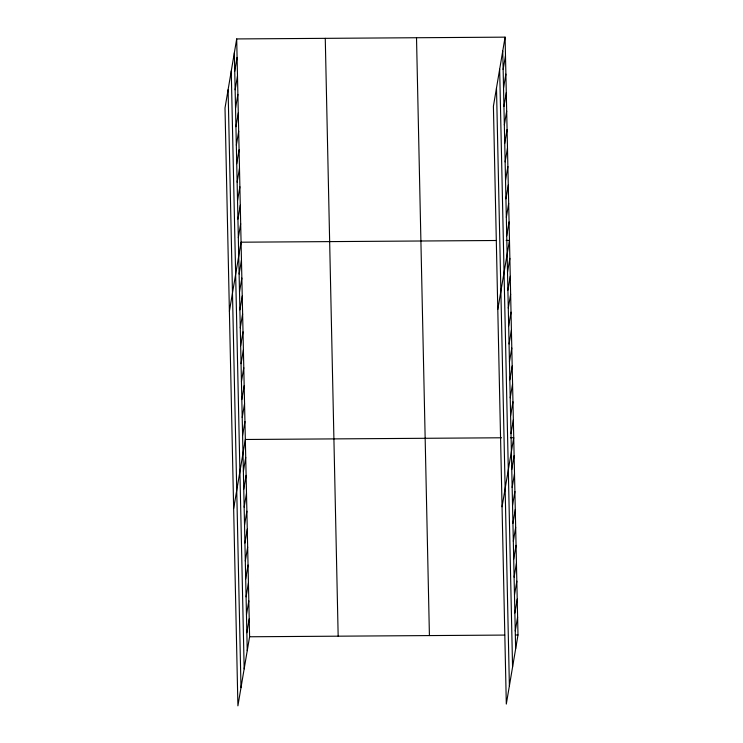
<?xml version="1.0" encoding="UTF-8"?>
<svg xmlns="http://www.w3.org/2000/svg" width="743" height="743" viewBox="0 0 743 743"><rect width="100%" height="100%" fill="white"/><g stroke="black" fill="none" stroke-linecap="round" stroke-linejoin="round"><path stroke-width="1.11" d="M236.692 38.933L225.008 108.014L237.909 705.85L249.592 636.77L236.692 38.933L505.091 37.15L517.992 634.986L506.308 704.067L493.408 106.23L505.091 37.15M234.742 71.291L237.091 57.415M235.141 89.773L237.491 75.888M235.54 108.246L237.89 94.37M235.94 126.728L238.289 112.843M236.339 145.21L238.689 131.325M236.738 163.683L239.088 149.807M237.138 182.165L239.487 168.28M237.537 200.638L239.878 186.762M237.936 219.12L240.277 205.244M238.336 237.602L240.676 223.717M229.392 311.28L241.076 242.199L496.194 240.5M239.116 274.009L241.466 260.134M239.506 291.953L241.856 278.068M239.896 309.887L242.237 296.002M240.277 327.821L242.627 313.936M240.667 345.755L243.017 331.87M241.057 363.689L243.398 349.804M241.438 381.623L243.788 367.748M241.828 399.558L244.178 385.682M242.218 417.492L244.558 403.616M242.599 435.426L244.949 421.55M233.655 508.565L245.339 439.484L501.553 437.785M243.379 471.303L245.719 457.419M243.76 489.238L246.109 475.353M244.15 507.172L246.5 493.287M244.54 525.106L246.88 511.221M244.921 543.04L247.27 529.165M245.311 560.974L247.66 547.099M245.701 578.908L248.041 565.033M246.082 596.843L248.431 582.967M246.472 614.777L248.821 600.901M246.862 632.72L249.202 618.835M503.141 69.508L505.491 55.632M503.54 87.99L505.89 74.105M503.94 106.463L506.289 92.587M504.339 124.945L506.689 111.069M504.738 143.427L507.088 129.542M505.138 161.9L507.488 148.024M505.537 180.382L507.878 166.497M505.937 198.864L508.277 184.979M506.336 217.337L508.676 203.461M506.735 235.819L509.076 221.934M497.791 309.497L509.475 240.416L506.159 240.435M507.515 272.226L509.865 258.35M507.906 290.169L510.255 276.285M508.286 308.104L510.636 294.219M508.676 326.038L511.026 312.153M509.066 343.972L511.416 330.087M509.447 361.906L511.797 348.03M509.837 379.84L512.187 365.965M510.227 397.774L512.577 383.899M510.617 415.709L512.958 401.833M510.998 433.643L513.348 419.767M502.054 506.782L513.738 437.701L510.413 437.72M511.778 469.52L514.119 455.635M512.159 487.454L514.509 473.57M512.549 505.389L514.899 491.504M512.939 523.323L515.28 509.447M513.32 541.257L515.67 527.381M513.71 559.191L516.06 545.316M514.1 577.125L516.441 563.25M514.481 595.059L516.831 581.184M514.871 613.003L517.221 599.118M515.261 630.937L517.602 617.052M249.592 636.77L504.711 635.079M515.781 635.005L517.992 634.986M502.742 51.026L515.642 648.871M499.658 69.248L512.568 667.084M496.491 88.018L509.392 685.854M416.517 37.735L429.417 635.581M325.267 38.348L338.167 636.184M234.342 52.809L247.243 650.654M231.259 71.031L244.168 668.867M228.092 89.792L240.992 687.637"/></g></svg>
